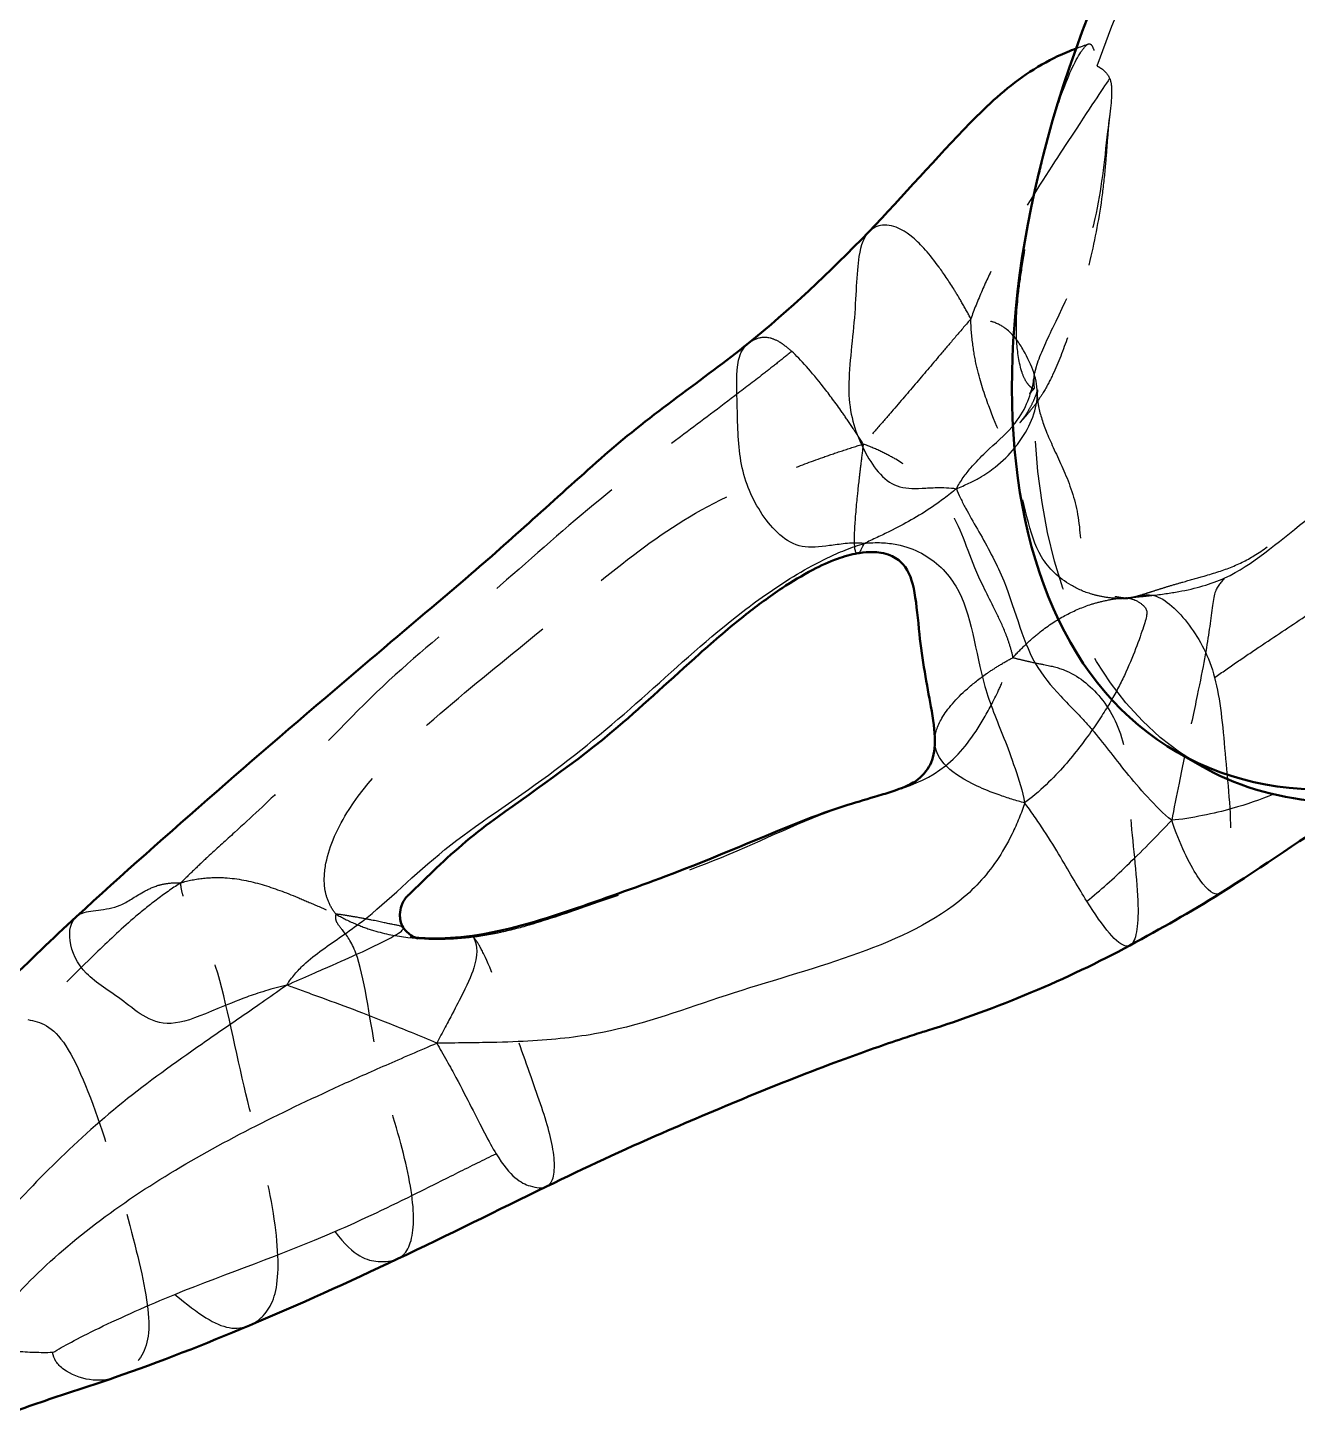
# Model space of a CAD drawing. Header units: millimetres. Extents: x 0 to 420, y 0 to 297.
# Drawn here: x 66.79 to 86.75, y 208.66 to 230.66 of the extents above; entities that cross this region are included whole.
import ezdxf

# ---------------------------------------------------------------- set-up
doc = ezdxf.new("R2010")
doc.units = ezdxf.units.MM
doc.header["$LTSCALE"] = 0.75
doc.linetypes.add('HIDDEN2', pattern=[4.7625, 3.175, -1.5875])
for name, color, linetype, lineweight in [('Hidden', 7, 'HIDDEN2', 25), ('Hidden Narrow', 7, 'HIDDEN2', 25), ('Visible', 7, 'Continuous', 50), ('Visible Narrow', 7, 'Continuous', 25)]:
    doc.layers.add(name, color=color, linetype=linetype, lineweight=lineweight)

msp = doc.modelspace()

# ---------------------------------------------------------------- linework, layer by layer
at = {"layer": 'Hidden', "extrusion": (-6e-16, 3e-16, -1)}
msp.add_ellipse((91.4576, 229.9006), major_axis=(6.2379, 10.8323), ratio=0.5780931, start_param=4.4055604, end_param=5.2728132, dxfattribs=at)
at = {"layer": 'Hidden', "extrusion": (-5e-16, 2e-16, -1)}
msp.add_ellipse((91.4576, 229.9006), major_axis=(6.2379, 10.8323), ratio=0.5780931, start_param=3.1415927, end_param=3.9723026, dxfattribs=at)
at = {"layer": 'Hidden'}
for points, knots in [([(82.6086, 225.0871), (82.6103, 225.0497), (82.6129, 225.0268), (82.6142, 225.0041), (82.6142, 224.9987), (82.6134, 224.9925), (82.613, 224.9907), (82.6116, 224.9881), (82.6108, 224.9872), (82.6087, 224.9861), (82.6074, 224.9858), (82.6036, 224.9862), (82.601, 224.9871), (82.5905, 224.992), (82.5752, 225.0011), (82.5372, 225.0368), (82.5161, 225.0611), (82.4695, 225.1342), (82.4454, 225.1835), (82.3763, 225.3876), (82.3527, 225.579), (82.3231, 226.0031), (82.3443, 226.2694), (82.3871, 226.6384), (82.4087, 226.7883), (82.4844, 227.2732), (82.5418, 227.5993), (82.6446, 228.1141), (82.683, 228.2956), (82.7634, 228.6464), (82.8047, 228.8154), (82.9037, 229.1841), (82.9636, 229.3848), (83.1465, 229.9089), (83.2573, 230.1421), (83.3757, 230.3225), (83.4041, 230.3612), (83.4426, 230.3982), (83.4528, 230.4054), (83.4675, 230.4127), (83.4738, 230.4148), (83.4859, 230.4155), (83.4913, 230.4145), (83.503, 230.409), (83.5087, 230.404), (83.5279, 230.3817), (83.539, 230.3558), (83.5789, 230.2478), (83.5969, 230.1201), (83.6039, 230.0666)], [-0.47426118, -0.47426118, -0.47426118, -0.47426118, -0.46122757, -0.46122757, -0.45545989, -0.45545989, -0.45229031, -0.45229031, -0.4497379, -0.4497379, -0.44691994, -0.44691994, -0.44324302, -0.44324302, -0.43502492, -0.43502492, -0.427615, -0.427615, -0.41909229, -0.41909229, -0.39929348, -0.39929348, -0.35851466, -0.35851466, -0.33112567, -0.33112567, -0.27289422, -0.27289422, -0.24145303, -0.24145303, -0.21224153, -0.21224153, -0.17733793, -0.17733793, -0.11840765, -0.11840765, -0.10281874, -0.10281874, -0.09552258, -0.09552258, -0.09048534, -0.09048534, -0.08603469, -0.08603469, -0.08061214, -0.08061214, -0.06532047, -0.06532047, 0, 0, 0, 0]), ([(83.6039, 230.0666), (83.6211, 230.0581), (83.6362, 230.0496), (83.7228, 229.996), (83.7737, 229.9405), (83.8023, 229.872)], [-0.15700009, -0.15700009, -0.15700009, -0.15700009, -0.13373817, -0.13373817, 0, 0, 0, 0]), ([(83.8023, 229.872), (83.8196, 229.8306), (83.8293, 229.7827), (83.842, 229.5734), (83.8103, 229.3575), (83.7125, 228.5463), (83.675, 228.1261), (83.423, 227.0066), (83.171, 226.4939), (82.7999, 225.7262), (82.7073, 225.5312), (82.6421, 225.3193), (82.6337, 225.2875), (82.6271, 225.2586)], [-1.01193054, -1.01193054, -1.01193054, -1.01193054, -0.95210431, -0.95210431, -0.79816599, -0.79816599, -0.56444512, -0.56444512, -0.2299829, -0.2299829, -0.09815282, -0.09815282, -0.07188918, -0.07188918, -0.07188918, -0.07188918]), ([(83.8023, 229.2871), (83.7889, 229.1766), (83.7783, 229.0522), (83.7581, 228.7936), (83.7482, 228.6565), (83.7226, 228.3605), (83.7057, 228.1995), (83.6396, 227.6952), (83.5742, 227.3498), (83.3929, 226.5943), (83.2772, 226.1938), (83.0742, 225.6021), (82.9987, 225.4012), (82.8613, 225.1118), (82.8119, 225.0187), (82.7248, 224.876), (82.6902, 224.8236), (82.6281, 224.7366), (82.6005, 224.7003), (82.5472, 224.6333), (82.5214, 224.6027), (82.4784, 224.553), (82.4604, 224.5329), (82.4262, 224.4951), (82.4123, 224.4799), (82.3957, 224.4617), (82.392, 224.4576), (82.392, 224.4576), (82.3929, 224.4585), (82.4002, 224.467), (82.4166, 224.4863), (82.4656, 224.5513), (82.5011, 224.6026), (82.5648, 224.7137), (82.5912, 224.7658), (82.6356, 224.8655), (82.6519, 224.9111), (82.6677, 224.9618), (82.6699, 224.9728), (82.6699, 224.9728), (82.6695, 224.9712), (82.6676, 224.9588), (82.6646, 224.934), (82.6642, 224.9047)], [0, 0, 0, 0, 0.1606152, 0.1606152, 0.323052, 0.323052, 0.5172447, 0.5172447, 0.9393534, 0.9393534, 1.4500608, 1.4500608, 1.7105361, 1.7105361, 1.8366917, 1.8366917, 1.9115604, 1.9115604, 1.9694859, 1.9694859, 2.032778, 2.032778, 2.0945826, 2.0945826, 2.1771796, 2.1771796, 2.2511307, 2.2511307, 2.2858506, 2.2858506, 2.4170254, 2.4170254, 2.5893899, 2.5893899, 2.7128801, 2.7128801, 2.8534549, 2.8534549, 2.9732089, 2.9732089, 3.0194748, 3.0194748, 3.171453, 3.171453, 3.171453, 3.171453]), ([(84.0577, 221.6999), (84.0868, 221.7021), (84.127, 221.7072), (84.1767, 221.7153), (84.1858, 221.7172), (84.2114, 221.7228), (84.2201, 221.7249), (84.2693, 221.7383), (84.3092, 221.7502), (84.3909, 221.7761), (84.4175, 221.7846), (84.4898, 221.8079), (84.5395, 221.8239), (84.6416, 221.8561), (84.695, 221.8725), (84.8173, 221.9093), (84.8875, 221.9296), (85.0606, 221.9787), (85.1635, 222.007), (85.4194, 222.0803), (85.5696, 222.1268), (85.8543, 222.2376), (85.9787, 222.3025), (86.2413, 222.4692), (86.377, 222.5734), (86.7319, 222.8644), (86.9648, 223.0663), (87.4493, 223.4419), (87.6986, 223.621), (88.6777, 224.3392), (89.343, 224.9217), (90.1737, 225.6605), (90.3222, 225.7914), (90.4736, 225.9215)], [0, 0, 0, 0, 0.1029171, 0.1029171, 0.1691, 0.1691, 0.2599706, 0.2599706, 0.3731538, 0.3731538, 0.4191848, 0.4191848, 0.4875137, 0.4875137, 0.5543909, 0.5543909, 0.6411793, 0.6411793, 0.7727899, 0.7727899, 0.9818052, 0.9818052, 1.2242458, 1.2242458, 1.4997963, 1.4997963, 1.8800602, 1.8800602, 2.2762897, 2.2762897, 3.4655956, 3.4655956, 3.7221224, 3.7221224, 3.7221224, 3.7221224]), ([(82.6112, 224.9877), (82.5926, 224.9676), (82.5752, 224.9473), (82.5545, 224.9208), (82.5478, 224.9113), (82.5461, 224.9087), (82.546, 224.9085), (82.546, 224.9085), (82.5461, 224.9087), (82.5466, 224.9095), (82.5469, 224.91), (82.5478, 224.9115), (82.5483, 224.9124), (82.5496, 224.9148), (82.5504, 224.9162), (82.5522, 224.9195), (82.5531, 224.9214), (82.5561, 224.9273), (82.5583, 224.9317), (82.5643, 224.945), (82.5681, 224.9541), (82.5748, 224.9717), (82.5778, 224.9802), (82.5819, 224.9933), (82.5833, 224.9978), (82.5846, 225.0024)], [0, 0, 0, 0, 0.05756143, 0.05756143, 0.08940674, 0.08940674, 0.09280759, 0.09280759, 0.09657678, 0.09657678, 0.09946093, 0.09946093, 0.10235314, 0.10235314, 0.10525273, 0.10525273, 0.10815073, 0.10815073, 0.11401082, 0.11401082, 0.12570999, 0.12570999, 0.1372415, 0.1372415, 0.14353114, 0.14353114, 0.14353114, 0.14353114]), ([(82.6642, 224.9047), (82.6635, 224.8591), (82.6694, 224.7859), (82.7088, 224.5823), (82.7549, 224.4416), (82.8843, 224.1253), (82.9739, 223.9435), (83.1539, 223.5389), (83.2438, 223.2992), (83.3404, 222.8013), (83.347, 222.5439), (83.3782, 222.2064), (83.3973, 222.0963), (83.4577, 221.9795), (83.4857, 221.9415), (83.5499, 221.8737), (83.574, 221.8555), (83.6246, 221.8208), (83.6659, 221.798), (83.7589, 221.7596), (83.8113, 221.7424), (83.9055, 221.7207), (83.9386, 221.7145), (83.9842, 221.7077), (84.0012, 221.7055), (84.0362, 221.7018), (84.0513, 221.7007), (84.0583, 221.7003)], [0, 0, 0, 0, 0.2362767, 0.2362767, 0.6188769, 0.6188769, 1.048638, 1.048638, 1.4508568, 1.4508568, 1.8941202, 1.8941202, 2.1598445, 2.1598445, 2.2856702, 2.2856702, 2.428174, 2.428174, 2.6301595, 2.6301595, 2.8100501, 2.8100501, 2.9005777, 2.9005777, 2.9459475, 2.9459475, 2.9913774, 2.9913774, 2.9913774, 2.9913774]), ([(84.0583, 221.7003), (84.0648, 221.6999), (84.067, 221.6998), (84.067, 221.6998), (84.0669, 221.6998), (84.0655, 221.6999), (84.06, 221.6999), (84.0559, 221.6998), (84.0552, 221.6997), (84.0552, 221.6997), (84.0559, 221.6997), (84.0577, 221.6999)], [0, 0, 0, 0, 0.03779003, 0.03779003, 0.04487239, 0.04487239, 0.10740595, 0.10740595, 0.12840594, 0.12840594, 0.14857121, 0.14857121, 0.14857121, 0.14857121]), ([(72.928, 216.3394), (72.928, 216.3394), (72.9226, 216.3408), (72.9012, 216.3458), (72.8851, 216.3494), (72.8554, 216.3557), (72.8408, 216.3587), (72.813, 216.3641), (72.8025, 216.3659), (72.8019, 216.366), (72.8019, 216.366), (72.8019, 216.366), (72.8069, 216.3651), (72.8322, 216.3619), (72.8447, 216.3603), (72.8676, 216.3579), (72.8746, 216.3571), (72.8822, 216.3564)], [0.26474153, 0.26474153, 0.26474153, 0.26474153, 0.3077641, 0.3077641, 0.35372773, 0.35372773, 0.41701217, 0.41701217, 0.50672716, 0.50672716, 0.50928366, 0.50928366, 0.57483248, 0.57483248, 0.61001944, 0.61001944, 0.6235214, 0.6235214, 0.6235214, 0.6235214])]:
    msp.add_open_spline(points, degree=3, knots=knots, dxfattribs=at)
for points in [[(83.2755, 230.3404), (83.3424, 230.3663), (83.4068, 230.3899), (83.4676, 230.4124)], [(82.6271, 225.2586), (82.6071, 225.1971), (82.606, 225.1435), (82.6086, 225.0871)]]:
    msp.add_open_spline(points, degree=3, dxfattribs=at)
at = {"layer": 'Hidden', "extrusion": (-3.35104e-11, 2.233e-12, -1)}
msp.add_open_spline([(82.5846, 225.0024), (82.5917, 225.0267), (82.5966, 225.0498), (82.6047, 225.0996), (82.607, 225.1259), (82.6081, 225.1508)], degree=3, knots=[0, 0, 0, 0, 0.03372019, 0.03372019, 0.077086633, 0.077086633, 0.077086633, 0.077086633], dxfattribs=at)
at = {"layer": 'Hidden Narrow'}
for points, knots in [([(83.8023, 229.872), (83.6689, 229.6713), (83.4368, 229.3215), (82.5378, 227.9558), (82.1276, 227.2211), (81.9298, 226.8279), (81.8637, 226.6868), (81.7314, 226.3845), (81.6652, 226.2233), (81.6204, 226.0895)], [-1.9233811, -1.9233811, -1.9233811, -1.9233811, -1, -0.5, -0.25, -0.25, -0.125, -0.125, 0, 0, 0, 0]), ([(81.6204, 226.0895), (81.5774, 226.1706), (81.5271, 226.2598), (81.4332, 226.4218), (81.3895, 226.4947), (81.2684, 226.689), (81.0415, 227.0251), (80.5569, 227.5729), (80.1981, 227.596), (80.0426, 227.4878), (80.0127, 227.4569)], [0, 0, 0, 0, 0.125, 0.125, 0.25, 0.25, 0.5, 1, 2, 2.281876, 2.281876, 2.281876, 2.281876]), ([(83.9406, 221.6921), (83.8717, 221.6918), (83.7933, 221.7007), (83.6488, 221.7246), (83.5827, 221.7396), (83.4032, 221.7935), (83.0823, 221.9356), (82.5225, 222.4668), (82.4783, 223.4254), (81.9617, 224.5153), (81.7698, 225.0926), (81.6921, 225.4194), (81.6701, 225.541), (81.6337, 225.8097), (81.6193, 225.9567), (81.6204, 226.0895)], [0, 0, 0, 0, 0.125, 0.125, 0.25, 0.25, 0.5, 1, 2, 2.5, 2.75, 2.75, 2.875, 2.875, 3, 3, 3, 3]), ([(82.3061, 224.0555), (82.3215, 224.0744), (82.5303, 224.3413), (82.7671, 224.8983), (82.534, 225.4766), (82.2666, 225.8811), (82.0655, 226.0037), (81.9347, 226.0507), (81.8824, 226.0636), (81.7606, 226.0838), (81.6911, 226.0912), (81.6204, 226.0895)], [-3.0768382, -3.0768382, -3.0768382, -3.0768382, -3, -2, -1, -0.5, -0.25, -0.25, -0.125, -0.125, 0, 0, 0, 0]), ([(78.1207, 225.7052), (78.1547, 225.7325), (78.2517, 225.7871), (78.4051, 225.8204), (78.5556, 225.757), (78.6403, 225.7056), (78.6701, 225.6852), (78.7331, 225.637), (78.7664, 225.6092), (78.8016, 225.5772)], [5.6781522, 5.6781522, 5.6781522, 5.6781522, 6, 6.5, 6.75, 6.75, 6.875, 6.875, 7, 7, 7, 7]), ([(78.8016, 225.5772), (78.7256, 225.5155), (78.6499, 225.4547), (78.499, 225.3346), (78.4239, 225.2755), (78.1994, 225.1002), (77.7548, 224.759), (76.7574, 224.0167), (75.5078, 223.051), (73.9136, 221.6048), (72.3759, 220.3941), (71.0613, 218.956), (70.1659, 218.1259), (69.7758, 217.7738), (69.5715, 217.5856), (69.4988, 217.5171), (69.3442, 217.3686), (69.2623, 217.2886), (69.1929, 217.2179)], [-6, -6, -6, -6, -5.875, -5.875, -5.75, -5.75, -5.5, -5, -4, -3, -2, -1, -0.5, -0.25, -0.25, -0.125, -0.125, 0, 0, 0, 0]), ([(85.4545, 220.446), (85.5715, 220.5296), (85.689, 220.6115), (85.9248, 220.7732), (86.0431, 220.8529), (86.3986, 221.0907), (87.112, 221.5609), (88.2884, 222.3939), (89.7116, 223.4982), (90.6379, 224.2239), (91.016, 224.5786), (91.2076, 224.778), (91.2745, 224.8522), (91.4145, 225.0161), (91.4875, 225.1058), (91.5468, 225.1882)], [-4, -4, -4, -4, -3.75, -3.75, -3.5, -3.5, -3, -2, -1, -0.5, -0.25, -0.25, -0.125, -0.125, 0, 0, 0, 0]), ([(71.6342, 216.7273), (71.5854, 216.7775), (71.5467, 216.8463), (71.4886, 216.9824), (71.4692, 217.0496), (71.4399, 217.2488), (71.464, 217.6588), (71.9202, 218.678), (73.3017, 219.9365), (74.7679, 221.1032), (76.3627, 222.4582), (77.4303, 223.1554), (78.5566, 223.6377), (79.0966, 223.8406), (79.3845, 223.9428), (79.4879, 223.9782), (79.7092, 224.0517), (79.8273, 224.0899), (79.9269, 224.1184)], [0, 0, 0, 0, 0.125, 0.125, 0.25, 0.25, 0.5, 1, 2, 3, 4, 5, 5.5, 5.75, 5.75, 5.875, 5.875, 6, 6, 6, 6]), ([(79.9269, 224.1184), (79.9142, 224.0214), (79.9015, 223.9185), (79.8791, 223.7332), (79.8694, 223.6509), (79.8446, 223.4349), (79.8063, 223.0714), (79.7666, 222.5016), (79.8021, 222.4082), (79.8338, 222.3998), (79.8401, 222.4008)], [-3, -3, -3, -3, -2.875, -2.875, -2.75, -2.75, -2.5, -2, -1, -0.7757196, -0.7757196, -0.7757196, -0.7757196]), ([(82.2824, 220.7615), (82.2726, 220.8218), (82.2525, 220.8926), (82.2101, 221.0258), (82.1877, 221.0881), (82.1172, 221.2625), (81.9614, 221.5937), (81.5779, 222.3257), (81.4437, 222.9604), (80.9154, 223.5589), (80.574, 223.8011), (80.3702, 223.9202), (80.2923, 223.9609), (80.1165, 224.0443), (80.0187, 224.087), (79.9269, 224.1184)], [-3, -3, -3, -3, -2.875, -2.875, -2.75, -2.75, -2.5, -2, -1, -0.5, -0.25, -0.25, -0.125, -0.125, 0, 0, 0, 0]), ([(85.6153, 222.0146), (85.5383, 221.9224), (85.4376, 221.8487), (85.3803, 221.1896), (85.2511, 220.492), (85.0711, 219.6462), (84.9957, 219.2851), (84.9877, 219.2463), (84.9795, 219.2067)], [0, 0, 0, 0, 1, 2, 3, 3.5, 3.5, 3.5584806, 3.5584806, 3.5584806, 3.5584806]), ([(82.2824, 220.7615), (82.3477, 220.8361), (82.4265, 220.9146), (82.5755, 221.0537), (82.6457, 221.1143), (82.8435, 221.2693), (82.9706, 221.3516), (83.2264, 221.4902), (83.3552, 221.5464), (83.5589, 221.6139), (83.6318, 221.634), (83.7876, 221.6694), (83.8705, 221.6847), (83.9406, 221.6921)], [0, 0, 0, 0, 0.125, 0.125, 0.25, 0.25, 0.5, 0.5, 0.75, 0.75, 0.875, 0.875, 1, 1, 1, 1]), ([(83.9406, 221.6921), (83.9662, 221.6879), (83.9958, 221.6872), (84.051, 221.6885), (84.0765, 221.6907), (84.1472, 221.7015), (84.2794, 221.7341), (84.5803, 221.7913), (85.0839, 221.3001), (85.3663, 220.7814), (85.4545, 220.446)], [-7, -7, -7, -7, -6.875, -6.875, -6.75, -6.75, -6.5, -6, -5, -4, -4, -4, -4]), ([(73.7916, 216.3687), (73.8735, 216.3792), (73.9543, 216.3916), (74.114, 216.4201), (74.193, 216.4361), (74.4282, 216.4888), (74.891, 216.6126), (75.9649, 216.9931), (77.7406, 217.5799), (79.5942, 218.5155), (81.0652, 218.7483), (81.6306, 219.4772), (81.8836, 219.9022), (81.963, 220.054), (82.0805, 220.2994), (82.121, 220.3877), (82.2048, 220.577), (82.2481, 220.6781), (82.2824, 220.7615)], [-5, -5, -5, -5, -4.875, -4.875, -4.75, -4.75, -4.5, -4, -3, -2, -1, -0.5, -0.5, -0.25, -0.25, -0.125, -0.125, 0, 0, 0, 0]), ([(81.0523, 219.4506), (81.0524, 219.5623), (81.1322, 219.8192), (81.4547, 220.1932), (81.7531, 220.4295), (81.9253, 220.5495), (81.9897, 220.5913), (82.1325, 220.6787), (82.2109, 220.7242), (82.2824, 220.7615)], [1.5696693, 1.5696693, 1.5696693, 1.5696693, 2, 2.5, 2.75, 2.75, 2.875, 2.875, 3, 3, 3, 3]), ([(82.2824, 220.7615), (82.3326, 220.7472), (82.3866, 220.7338), (82.4839, 220.7104), (82.5273, 220.7004), (82.6416, 220.6756), (82.8372, 220.6379), (83.1933, 220.5596), (83.6952, 220.1821), (84.1056, 219.3813), (84.098, 218.3052), (84.2992, 216.8105), (84.2203, 216.2894), (84.1214, 216.2354)], [-8, -8, -8, -8, -7.875, -7.875, -7.75, -7.75, -7.5, -7, -6, -5, -4, -3, -2.1409876, -2.1409876, -2.1409876, -2.1409876]), ([(85.4545, 220.446), (85.5428, 220.1106), (85.6136, 219.2877), (85.7511, 217.9042), (85.6681, 217.1307), (85.5453, 217.0535)], [-4, -4, -4, -4, -3, -2, -1.1106839, -1.1106839, -1.1106839, -1.1106839]), ([(89.3107, 219.9574), (89.0029, 219.8503), (88.1384, 219.5095), (87.0377, 218.8788), (86.4426, 218.633), (86.3858, 218.6105)], [1, 1, 1, 1, 2, 3, 3.1048046, 3.1048046, 3.1048046, 3.1048046]), ([(69.1929, 217.2179), (69.0817, 217.1507), (68.9505, 217.0575), (68.7053, 216.8732), (68.5914, 216.7821), (68.2758, 216.5122), (67.6856, 215.9593), (67.1401, 215.397), (66.7874, 215.0665)], [-3, -3, -3, -3, -2.875, -2.875, -2.75, -2.75, -2.5, -2, -2, -2, -2]), ([(70.2705, 210.257), (70.353, 210.2917), (70.5835, 210.4606), (70.7834, 210.9454), (70.6369, 212.3473), (70.1494, 214.0378), (69.7866, 215.9947), (69.4146, 216.6243), (69.2883, 216.8554), (69.2379, 216.9784), (69.2237, 217.0229), (69.2007, 217.1191), (69.1918, 217.1708), (69.1929, 217.2179)], [1.5354, 1.5354, 1.5354, 1.5354, 2, 3, 4, 5, 6, 6.5, 6.75, 6.75, 6.875, 6.875, 7, 7, 7, 7]), ([(69.1929, 217.2179), (69.3034, 217.256), (69.4314, 217.2781), (69.6705, 217.3032), (69.7816, 217.3061), (70.0895, 217.286), (70.473, 217.2051), (70.8415, 217.0666), (71.1241, 216.9492), (71.2237, 216.9068), (71.4335, 216.8152), (71.5438, 216.7662), (71.6342, 216.7273)], [0, 0, 0, 0, 0.125, 0.125, 0.25, 0.25, 0.5, 0.75, 0.75, 0.875, 0.875, 1, 1, 1, 1]), ([(72.6016, 211.3035), (72.6428, 211.323), (72.7938, 211.4349), (72.9138, 211.9226), (72.6934, 213.0802), (72.2234, 214.4786), (72.043, 216.0793), (71.7574, 216.4493), (71.6709, 216.5524), (71.6415, 216.6077), (71.6348, 216.6286), (71.6276, 216.6754), (71.6271, 216.7012), (71.6342, 216.7273)], [1.6764526, 1.6764526, 1.6764526, 1.6764526, 2, 3, 4, 5, 6, 6.5, 6.75, 6.75, 6.875, 6.875, 7, 7, 7, 7]), ([(72.6903, 216.5142), (72.6753, 216.5383), (72.5381, 216.5568), (72.2735, 216.6187), (72.0527, 216.6609), (71.9211, 216.6835), (71.8708, 216.6917), (71.7575, 216.7097), (71.6945, 216.7195), (71.6342, 216.7273)], [1.4606301, 1.4606301, 1.4606301, 1.4606301, 2, 2.5, 2.75, 2.75, 2.875, 2.875, 3, 3, 3, 3]), ([(73.7916, 216.3687), (73.7886, 216.3723), (73.7861, 216.3754), (73.7822, 216.3806), (73.7808, 216.3827), (73.7787, 216.386), (73.7782, 216.3869), (73.7783, 216.387)], [-3, -3, -3, -3, -2.875, -2.875, -2.75, -2.75, -2.59920258, -2.59920258, -2.59920258, -2.59920258]), ([(66.7874, 215.0665), (66.977, 215.0377), (67.3773, 214.8988), (68.0139, 213.2253), (68.5018, 211.4549), (68.7855, 210.1295), (68.5377, 209.653), (68.2536, 209.4729), (68.1469, 209.436)], [-7, -7, -7, -7, -6, -5, -4, -3, -2, -1.5170707, -1.5170707, -1.5170707, -1.5170707])]:
    msp.add_open_spline(points, degree=3, knots=knots, dxfattribs=at)
at = {"layer": 'Hidden Narrow', "extrusion": (3.1217e-11, -2.65906e-11, -1)}
msp.add_open_spline([(81.6204, 226.0895), (81.549, 226.0058), (81.4647, 225.9072), (81.3065, 225.7219), (81.2327, 225.6352), (81.0269, 225.393), (80.7668, 225.0866), (80.5086, 224.7843), (80.3058, 224.5492), (80.2333, 224.4659), (80.0785, 224.2893), (79.9963, 224.196), (79.9269, 224.1184)], degree=3, knots=[-1, -1, -1, -1, -0.875, -0.875, -0.75, -0.75, -0.5, -0.25, -0.25, -0.125, -0.125, 0, 0, 0, 0], dxfattribs=at)
at = {"layer": 'Hidden Narrow', "extrusion": (6.0749e-12, 4.6861e-12, -1)}
msp.add_open_spline([(79.9269, 224.1184), (79.878, 224.1978), (79.8171, 224.2914), (79.7017, 224.4649), (79.6472, 224.5446), (79.4932, 224.7632), (79.1997, 225.1581), (78.9424, 225.4494), (78.8016, 225.5772)], degree=3, knots=[-8, -8, -8, -8, -7.875, -7.875, -7.75, -7.75, -7.5, -7, -7, -7, -7], dxfattribs=at)
at = {"layer": 'Hidden Narrow', "extrusion": (1.3144e-12, -1.907e-12, -1)}
msp.add_open_spline([(85.6153, 222.0146), (86.0578, 222.2178), (86.7953, 222.9148), (88.1128, 223.736), (89.1545, 224.5629), (89.5977, 224.9254), (89.8163, 225.1041), (89.8887, 225.1633), (90.032, 225.2802), (90.103, 225.3379), (90.1731, 225.3946)], degree=3, knots=[-3, -3, -3, -3, -2, -1, -0.5, -0.25, -0.25, -0.125, -0.125, 0, 0, 0, 0], dxfattribs=at)
at = {"layer": 'Hidden Narrow', "extrusion": (3.4394e-12, -9.842e-13, -1)}
msp.add_open_spline([(82.2814, 224.4057), (82.4803, 224.6389), (82.5464, 224.8631), (82.6086, 225.0871)], degree=3, dxfattribs=at)
at = {"layer": 'Hidden Narrow', "extrusion": (-9.986e-13, 5.1852e-12, -1)}
msp.add_open_spline([(83.9406, 221.6921), (84.0266, 221.6969), (84.1248, 221.7048), (84.3066, 221.7212), (84.39, 221.7297), (84.6183, 221.7558), (85.0346, 221.8151), (85.3941, 221.913), (85.6153, 222.0146)], degree=3, knots=[-4, -4, -4, -4, -3.875, -3.875, -3.75, -3.75, -3.5, -3, -3, -3, -3], dxfattribs=at)
at = {"layer": 'Hidden Narrow', "extrusion": (-9.617e-13, 4.136e-13, -1)}
msp.add_open_spline([(83.9406, 221.6921), (83.9682, 221.6993), (83.998, 221.7011), (84.0519, 221.7012), (84.076, 221.6995), (84.1393, 221.689), (84.2464, 221.6524), (84.4071, 221.5263), (84.393, 221.395), (84.1376, 220.6724), (83.9235, 220.2518), (83.8376, 220.1031), (83.8373, 220.1026), (83.837, 220.1022)], degree=3, knots=[0, 0, 0, 0, 0.125, 0.125, 0.25, 0.25, 0.5, 1, 2, 3, 3.5, 3.5, 3.5015863, 3.5015863, 3.5015863, 3.5015863], dxfattribs=at)
at = {"layer": 'Hidden Narrow', "extrusion": (1.2147e-12, -3.7617e-12, -1)}
msp.add_open_spline([(67.5493, 216.6871), (67.5681, 216.7044), (67.7176, 216.8068), (68.131, 216.7541), (68.5247, 217.0414), (68.7474, 217.1513), (68.8831, 217.1932), (68.936, 217.204), (69.0571, 217.2191), (69.1253, 217.2235), (69.1929, 217.2179)], degree=3, knots=[-2.1691726, -2.1691726, -2.1691726, -2.1691726, -2, -1, -0.5, -0.25, -0.25, -0.125, -0.125, 0, 0, 0, 0], dxfattribs=at)
at = {"layer": 'Hidden Narrow', "extrusion": (-4.432e-13, -1.3978e-12, -1)}
msp.add_open_spline([(71.6342, 216.7273), (71.7203, 216.6723), (71.8277, 216.6202), (72.0325, 216.5323), (72.1299, 216.4966), (72.4071, 216.4141), (72.9446, 216.3119), (73.4639, 216.3268), (73.7916, 216.3687)], degree=3, knots=[-1, -1, -1, -1, -0.875, -0.875, -0.75, -0.75, -0.5, 0, 0, 0, 0], dxfattribs=at)
at = {"layer": 'Hidden Narrow', "extrusion": (-1.2215e-12, -4.745e-13, -1)}
msp.add_open_spline([(74.9445, 212.4422), (74.9735, 212.4563), (75.0797, 212.5515), (75.0859, 213.0365), (74.8075, 213.8783), (74.4171, 214.9699), (74.0132, 216.0138), (73.8658, 216.2735), (73.8268, 216.3259), (73.811, 216.3458), (73.8063, 216.3514), (73.7981, 216.361), (73.7946, 216.3651), (73.7916, 216.3687)], degree=3, knots=[2.6983213, 2.6983213, 2.6983213, 2.6983213, 3, 4, 5, 6, 7, 7.5, 7.75, 7.75, 7.875, 7.875, 8, 8, 8, 8], dxfattribs=at)
at = {"layer": 'Visible', "extrusion": (-2e-16, -0.817547, 0.575862)}
msp.add_line((85.2197, 219.0684), (84.8661, 219.272), dxfattribs=at)
at = {"layer": 'Visible'}
msp.add_ellipse((91.1041, 230.1042), major_axis=(6.2379, 10.8323), ratio=0.5780931, start_param=3.1415927, end_param=9.424778, dxfattribs=at)
at = {"layer": 'Visible', "extrusion": (-6e-16, 3e-16, -1)}
msp.add_ellipse((91.4576, 229.9006), major_axis=(6.2379, 10.8323), ratio=0.5780931, start_param=2.6147587, end_param=3.1415927, dxfattribs=at)
at = {"layer": 'Visible'}
for points, knots in [([(80.0127, 227.4569), (80.5647, 228.0274), (81.0745, 228.6258), (81.8823, 229.4473), (82.1711, 229.7166), (82.6488, 230.0424), (82.8197, 230.1394), (83.085, 230.2646), (83.1827, 230.3046), (83.2755, 230.3404)], [0, 0, 0, 0, 1.0185234, 1.0185234, 1.537057, 1.537057, 1.8080663, 1.8080663, 1.9722418, 1.9722418, 1.9722418, 1.9722418]), ([(67.5493, 216.6871), (68.9905, 218.0054), (70.4772, 219.2887), (72.6394, 221.1285), (73.2189, 221.6157), (74.4362, 222.6572), (75.1433, 223.316), (76.5942, 224.5929), (77.4079, 225.1326), (78.1207, 225.7052)], [0, 0, 0, 0, 2.8302113, 2.8302113, 3.8796371, 3.8796371, 5.1670502, 5.1670502, 6.4583107, 6.4583107, 6.4583107, 6.4583107]), ([(79.8401, 222.4008), (79.7368, 222.3831), (79.6289, 222.3528), (79.3914, 222.2672), (79.2599, 222.207), (78.9672, 222.054), (78.8064, 221.9559), (78.4539, 221.7221), (78.2643, 221.5817), (77.8228, 221.2353), (77.5822, 221.0271), (76.9124, 220.4295), (76.4987, 220.0411), (75.4144, 219.1128), (74.6731, 218.6203), (73.7067, 217.9088), (73.3914, 217.6253), (73.0037, 217.25), (72.9052, 217.1535), (72.7958, 217.0482), (72.7661, 217.02), (72.7345, 216.9895), (72.7334, 216.9881), (72.7331, 216.9877), (72.7309, 216.9861), (72.7072, 216.9522), (72.6836, 216.914), (72.6513, 216.8188), (72.6406, 216.7724), (72.6361, 216.6564), (72.6483, 216.5813), (72.6903, 216.5142)], [0, 0, 0, 0, 0.1393719, 0.1393719, 0.3117954, 0.3117954, 0.5358123, 0.5358123, 0.8293844, 0.8293844, 1.2675061, 1.2675061, 2.1030038, 2.1030038, 3.3579819, 3.3579819, 4.0737102, 4.0737102, 4.3368112, 4.3368112, 4.4418541, 4.4418541, 4.5634551, 4.5634551, 4.7321836, 4.7321836, 4.9412537, 4.9412537, 5.0822296, 5.0822296, 5.2611158, 5.2611158, 5.2611158, 5.2611158]), ([(81.0523, 219.4506), (81.0524, 219.6022), (81.0265, 219.7911), (80.9321, 220.3225), (80.8517, 220.7365), (80.7866, 221.3624), (80.7688, 221.5828), (80.7002, 221.959), (80.6544, 222.1158), (80.4981, 222.2895), (80.4299, 222.3377), (80.3038, 222.389), (80.2591, 222.4007), (80.1661, 222.4152), (80.1205, 222.4195), (80.0077, 222.4208), (79.937, 222.416), (79.8567, 222.4036), (79.8484, 222.4023), (79.8401, 222.4008)], [0, 0, 0, 0, 0.4163711, 0.4163711, 1.0978203, 1.0978203, 1.503462, 1.503462, 1.8740453, 1.8740453, 2.0543968, 2.0543968, 2.1707729, 2.1707729, 2.2513035, 2.2513035, 2.3491355, 2.3491355, 2.36034, 2.36034, 2.36034, 2.36034]), ([(73.7783, 216.387), (74.3068, 216.4605), (74.8268, 216.6187), (75.8356, 216.9636), (76.327, 217.1379), (77.5755, 217.6057), (78.3562, 217.952), (79.4503, 218.3763), (79.7928, 218.4789), (80.1972, 218.5974), (80.2863, 218.6242), (80.4279, 218.6709), (80.4845, 218.691), (80.5864, 218.7308), (80.6278, 218.7494), (80.6994, 218.7854), (80.7285, 218.8027), (80.8433, 218.8824), (80.9352, 218.9893), (81.0263, 219.1699), (81.0522, 219.2828), (81.0523, 219.4506)], [0, 0, 0, 0, 0.6414636, 0.6414636, 1.3085314, 1.3085314, 2.3236275, 2.3236275, 2.7586217, 2.7586217, 2.8857663, 2.8857663, 2.9850846, 2.9850846, 3.1049549, 3.1049549, 3.2477289, 3.2477289, 3.667397, 3.667397, 4.1284065, 4.1284065, 4.1284065, 4.1284065]), ([(87.7527, 218.4889), (87.6779, 218.4429), (87.6033, 218.3968), (86.8738, 217.9429), (86.2113, 217.4724), (85.5453, 217.0535)], [1.4568035, 1.4568035, 1.4568035, 1.4568035, 1.5857248, 1.5857248, 2.71992, 2.71992, 2.71992, 2.71992]), ([(62.9237, 212.2158), (62.9237, 212.2158), (62.9244, 212.2164), (62.9285, 212.2206), (62.9346, 212.2267), (62.9532, 212.2457), (62.9675, 212.2605), (63.0103, 212.3052), (63.042, 212.3386), (63.1455, 212.4483), (63.2231, 212.5308), (63.5394, 212.8625), (63.7957, 213.1182), (64.8211, 214.0898), (65.6078, 214.8111), (66.8047, 215.9838), (67.1724, 216.3424), (67.5493, 216.6871)], [0.2182098, 0.2182098, 0.2182098, 0.2182098, 0.2341893, 0.2341893, 0.2712932, 0.2712932, 0.3231143, 0.3231143, 0.411717, 0.411717, 0.6005161, 0.6005161, 1.1660929, 1.1660929, 2.8634083, 2.8634083, 3.6034777, 3.6034777, 3.6034777, 3.6034777]), ([(84.1214, 216.2354), (83.138, 215.6987), (82.0165, 215.2367), (80.9055, 214.8855), (80.8728, 214.8751), (80.7423, 214.8335), (80.6446, 214.8017), (80.2509, 214.6711), (79.9501, 214.5653), (78.7127, 214.1103), (77.706, 213.6921), (76.1446, 213.0132), (75.5536, 212.7385), (74.9445, 212.4422)], [0, 0, 0, 0, 1.6452578, 1.6452578, 1.6951285, 1.6951285, 1.8447428, 1.8447428, 2.2940017, 2.2940017, 3.6464041, 3.6464041, 4.5382481, 4.5382481, 4.5382481, 4.5382481]), ([(68.1469, 209.436), (67.8058, 209.3177), (67.463, 209.2085), (66.9498, 209.0385), (66.7793, 208.9818), (66.4406, 208.8462), (66.2701, 208.7548), (66.0988, 208.6597)], [0, 0, 0, 0, 0.46580182, 0.46580182, 0.69846731, 0.69846731, 0.93506608, 0.93506608, 0.93506608, 0.93506608])]:
    msp.add_open_spline(points, degree=3, knots=knots, dxfattribs=at)
msp.add_open_spline([(78.1207, 225.7052), (78.7494, 226.2102), (79.3956, 226.8191), (80.0127, 227.4569)], degree=3, dxfattribs=at)
at = {"layer": 'Visible', "extrusion": (-6.4116e-12, 1.17156e-11, -1)}
msp.add_open_spline([(85.5453, 217.0535), (85.0703, 216.7547), (84.6049, 216.4993), (84.1214, 216.2354)], degree=3, dxfattribs=at)
at = {"layer": 'Visible', "extrusion": (5.2357e-12, 4.5193e-12, -1)}
msp.add_open_spline([(72.6903, 216.5142), (72.7228, 216.4622), (72.7765, 216.4143), (72.8576, 216.3668), (72.8844, 216.3549), (72.9155, 216.3431), (72.9242, 216.3405), (72.9277, 216.3395), (72.928, 216.3394), (72.928, 216.3394)], degree=3, knots=[0, 0, 0, 0, 0.13856471, 0.13856471, 0.20780049, 0.20780049, 0.25373453, 0.25373453, 0.26474153, 0.26474153, 0.26474153, 0.26474153], dxfattribs=at)
at = {"layer": 'Visible', "extrusion": (-7.639e-13, 7.5203e-12, -1)}
msp.add_open_spline([(72.8822, 216.3564), (72.8966, 216.355), (72.9131, 216.3535), (72.9542, 216.3503), (72.9801, 216.3485), (73.0392, 216.3454), (73.0734, 216.3442), (73.1604, 216.3423), (73.214, 216.3424), (73.3775, 216.3463), (73.4875, 216.3537), (73.6576, 216.3712), (73.718, 216.3786), (73.7783, 216.387)], degree=3, knots=[0.6235214, 0.6235214, 0.6235214, 0.6235214, 0.6493329, 0.6493329, 0.68308884, 0.68308884, 0.72440699, 0.72440699, 0.78828621, 0.78828621, 0.92081636, 0.92081636, 0.99401301, 0.99401301, 0.99401301, 0.99401301], dxfattribs=at)
at = {"layer": 'Visible', "extrusion": (-2.30192e-11, 4.73622e-11, -1)}
msp.add_open_spline([(74.9445, 212.4422), (74.1789, 212.0697), (73.3967, 211.6803), (72.6016, 211.3035)], degree=3, dxfattribs=at)
at = {"layer": 'Visible', "extrusion": (6.268e-12, -1.35279e-11, -1)}
msp.add_open_spline([(72.6016, 211.3035), (71.8304, 210.938), (71.0474, 210.5833), (70.2705, 210.257)], degree=3, dxfattribs=at)
at = {"layer": 'Visible', "extrusion": (-4.2484e-12, 1.04345e-11, -1)}
msp.add_open_spline([(70.2705, 210.257), (69.5669, 209.9614), (68.868, 209.686), (68.1469, 209.436)], degree=3, dxfattribs=at)
at = {"layer": 'Visible Narrow'}
for points, knots in [([(80.0127, 227.4569), (79.9367, 227.3784), (79.8227, 227.0812), (79.8093, 226.0471), (79.6241, 224.8199), (79.9052, 224.0108), (80.314, 223.4247), (80.7698, 223.4172), (81.0051, 223.4329), (81.135, 223.4357), (81.1826, 223.435), (81.2866, 223.4303), (81.3429, 223.4263), (81.3919, 223.4174)], [2.281876, 2.281876, 2.281876, 2.281876, 3, 4, 5, 6, 7, 7.5, 7.75, 7.75, 7.875, 7.875, 8, 8, 8, 8]), ([(79.9425, 222.5566), (79.8949, 222.5612), (79.8393, 222.5617), (79.7358, 222.5597), (79.6879, 222.5571), (79.5555, 222.5445), (79.3108, 222.5081), (78.8101, 222.4522), (78.2904, 222.9914), (77.959, 223.7691), (77.9496, 224.7126), (77.9154, 225.4398), (78.0491, 225.6476), (78.1207, 225.7052)], [0, 0, 0, 0, 0.125, 0.125, 0.25, 0.25, 0.5, 1, 2, 3, 4, 5, 5.6781522, 5.6781522, 5.6781522, 5.6781522]), ([(81.3919, 223.4174), (81.4199, 223.4733), (81.4604, 223.5354), (81.5404, 223.6485), (81.5798, 223.6994), (81.6963, 223.8351), (81.9328, 224.0722), (82.1625, 224.2686), (82.2756, 224.3989), (82.2814, 224.4057)], [0, 0, 0, 0, 0.125, 0.125, 0.25, 0.25, 0.5, 1, 1.0272539, 1.0272539, 1.0272539, 1.0272539]), ([(81.3919, 223.4174), (81.4049, 223.3774), (81.4295, 223.3232), (81.4814, 223.2159), (81.5086, 223.1628), (81.5944, 223.0052), (81.7839, 222.6779), (82.2621, 221.8195), (82.4617, 220.8075), (82.9484, 220.2371), (83.1921, 219.9894), (83.3172, 219.8591), (83.3594, 219.8146), (83.4445, 219.7225), (83.4874, 219.6748), (83.5304, 219.6252)], [-3, -3, -3, -3, -2.875, -2.875, -2.75, -2.75, -2.5, -2, -1, -0.5, -0.25, -0.25, -0.125, -0.125, 0, 0, 0, 0]), ([(70.8613, 215.6102), (70.8934, 215.6667), (70.9398, 215.7274), (71.0326, 215.8371), (71.079, 215.8861), (71.2183, 216.0158), (71.5109, 216.2427), (72.2656, 216.7294), (73.2467, 217.76), (75.0092, 218.8795), (76.5632, 220.2067), (77.7298, 221.2902), (78.7237, 221.9894), (79.1968, 222.2502), (79.4519, 222.3723), (79.5442, 222.4125), (79.7435, 222.4919), (79.8505, 222.531), (79.9425, 222.5566)], [0, 0, 0, 0, 0.125, 0.125, 0.25, 0.25, 0.5, 1, 2, 3, 4, 5, 5.5, 5.75, 5.75, 5.875, 5.875, 6, 6, 6, 6]), ([(79.8401, 222.4008), (79.8478, 222.4022), (79.8637, 222.4122), (79.8836, 222.4411), (79.9012, 222.4726), (79.9082, 222.4858), (79.9241, 222.5176), (79.9332, 222.5362), (79.9425, 222.5566)], [-0.77571958, -0.77571958, -0.77571958, -0.77571958, -0.5, -0.25, -0.25, -0.125, -0.125, 0, 0, 0, 0]), ([(79.9425, 222.5566), (80.0287, 222.5696), (80.1254, 222.5712), (80.3024, 222.5635), (80.3827, 222.5542), (80.5988, 222.5099), (80.9791, 222.3673), (81.6216, 221.7454), (81.7027, 220.5548), (82.0267, 219.777), (82.1976, 219.3501), (82.2556, 219.1918), (82.3734, 218.843), (82.4333, 218.6526), (82.4653, 218.4767)], [-3, -3, -3, -3, -2.875, -2.875, -2.75, -2.75, -2.5, -2, -1, -0.5, -0.5, -0.25, -0.25, 0, 0, 0, 0]), ([(84.7785, 218.2014), (84.6523, 218.299), (84.5189, 218.4362), (84.2761, 218.7011), (84.1665, 218.8287), (83.9713, 219.0744), (83.8801, 219.1925), (83.7026, 219.4182), (83.6163, 219.5258), (83.5304, 219.6252)], [0, 0, 0, 0, 0.25, 0.25, 0.5, 0.5, 0.75, 0.75, 1, 1, 1, 1]), ([(84.9795, 219.2067), (84.9526, 219.0768), (84.9242, 218.9371), (84.855, 218.5922), (84.813, 218.3802), (84.7785, 218.2014)], [3.55848057, 3.55848057, 3.55848057, 3.55848057, 3.75, 3.75, 4, 4, 4, 4]), ([(82.4653, 218.4767), (82.4418, 218.3987), (82.4119, 218.3163), (82.3444, 218.1512), (82.307, 218.0685), (82.1915, 217.8327), (82.1106, 217.6922), (81.8557, 217.3202), (81.27, 216.6887), (79.7698, 216.0295), (77.7445, 215.4754), (76.1973, 214.88), (74.9505, 214.737), (74.3152, 214.7129), (73.9565, 214.7049), (73.8228, 214.7027), (73.527, 214.6993), (73.365, 214.6981), (73.2165, 214.6979)], [0, 0, 0, 0, 0.125, 0.125, 0.25, 0.25, 0.5, 0.5, 1, 2, 3, 4, 4.5, 4.75, 4.75, 4.875, 4.875, 5, 5, 5, 5]), ([(85.5453, 217.0535), (85.53, 217.0439), (85.4385, 217.0153), (85.3049, 217.1372), (85.1196, 217.4208), (85.0532, 217.5443), (84.911, 217.8493), (84.8352, 218.0307), (84.7785, 218.2014)], [-1.1106839, -1.1106839, -1.1106839, -1.1106839, -1, -0.5, -0.5, -0.25, -0.25, 0, 0, 0, 0]), ([(70.8613, 215.6102), (70.751, 215.5863), (70.6307, 215.5523), (70.413, 215.4858), (70.3156, 215.4533), (70.0574, 215.3582), (69.9095, 215.296), (69.5055, 215.1269), (68.8561, 214.8591), (68.2851, 215.4021), (67.6463, 215.7614), (67.3985, 216.285), (67.4565, 216.6023), (67.5493, 216.6871)], [-7, -7, -7, -7, -6.875, -6.875, -6.75, -6.75, -6.5, -6.5, -6, -5, -4, -3, -2.1691726, -2.1691726, -2.1691726, -2.1691726]), ([(70.8613, 215.6102), (70.9914, 215.669), (71.1293, 215.7296), (71.3757, 215.8376), (71.4842, 215.8851), (71.7656, 216.0078), (72.2252, 216.2111), (72.6447, 216.4287), (72.7032, 216.4936), (72.6903, 216.5142)], [0, 0, 0, 0, 0.125, 0.125, 0.25, 0.25, 0.5, 1, 1.4606301, 1.4606301, 1.4606301, 1.4606301]), ([(73.7783, 216.387), (73.7784, 216.387), (73.7807, 216.3846), (73.8115, 216.3358), (73.9023, 216.0989), (73.7187, 215.6617), (73.581, 215.3824), (73.5275, 215.2792), (73.4301, 215.0959), (73.3926, 215.0259), (73.3077, 214.8683), (73.2602, 214.7807), (73.2165, 214.6979)], [-2.5992026, -2.5992026, -2.5992026, -2.5992026, -2.5, -2, -1, -0.5, -0.5, -0.25, -0.25, -0.125, -0.125, 0, 0, 0, 0]), ([(70.8613, 215.6102), (70.761, 215.5389), (70.6354, 215.4513), (70.395, 215.2842), (70.2803, 215.2047), (69.9526, 214.9786), (69.3102, 214.538), (67.8278, 213.4791), (66.4761, 212.0683), (65.6427, 211.1288), (65.2819, 210.6642), (65.1711, 210.5037), (64.9685, 210.1715), (64.8767, 209.9998), (64.8349, 209.8613)], [-3, -3, -3, -3, -2.875, -2.875, -2.75, -2.75, -2.5, -2, -1, -0.5, -0.5, -0.25, -0.25, 0, 0, 0, 0]), ([(73.2165, 214.6979), (73.095, 214.7488), (72.9531, 214.808), (72.6892, 214.9167), (72.5672, 214.9661), (72.231, 215.0998), (72.0257, 215.179), (71.6421, 215.3233), (71.4637, 215.3884), (71.219, 215.4774), (71.1395, 215.5063), (70.9848, 215.5626), (70.9096, 215.59), (70.8613, 215.6102)], [0, 0, 0, 0, 0.125, 0.125, 0.25, 0.25, 0.5, 0.5, 0.75, 0.75, 0.875, 0.875, 1, 1, 1, 1]), ([(66.0291, 209.9112), (66.0809, 210.036), (66.1626, 210.1742), (66.3738, 210.4678), (66.5033, 210.6232), (66.9456, 211.1004), (68.0461, 212.0993), (69.8086, 213.1396), (71.4549, 213.9254), (72.1728, 214.2445), (72.5443, 214.4071), (72.6754, 214.4641), (72.9521, 214.5839), (73.0978, 214.6466), (73.2165, 214.6979)], [0, 0, 0, 0, 0.25, 0.25, 0.5, 0.5, 1, 2, 2.5, 2.75, 2.75, 2.875, 2.875, 3, 3, 3, 3]), ([(71.6166, 211.7341), (72.0467, 211.9211), (72.7088, 212.2402), (73.345, 212.559), (73.6546, 212.7134), (73.7563, 212.7641), (73.9563, 212.863), (74.0545, 212.9112), (74.1506, 212.9578)], [2, 2, 2, 2, 2.5, 2.75, 2.75, 2.875, 2.875, 3, 3, 3, 3]), ([(67.1738, 209.8299), (67.2637, 209.8821), (67.3535, 209.934), (67.5884, 210.0594), (67.7336, 210.1327), (68.2522, 210.3849), (68.6793, 210.5744), (69.0999, 210.746)], [0, 0, 0, 0, 0.25, 0.25, 0.5, 0.5, 1, 1, 1, 1]), ([(67.1738, 209.8299), (67.0729, 209.8276), (66.9815, 209.8279), (66.7915, 209.8339), (66.6929, 209.8397), (66.3864, 209.8651), (66.2032, 209.8911), (66.0291, 209.9112)], [0, 0, 0, 0, 0.25, 0.25, 0.5, 0.5, 1, 1, 1, 1]), ([(68.1469, 209.436), (68.0328, 209.3964), (67.7765, 209.3674), (67.4595, 209.4851), (67.2972, 209.6072), (67.2561, 209.6491), (67.1999, 209.7355), (67.1849, 209.7799), (67.1738, 209.8299)], [-1.5170707, -1.5170707, -1.5170707, -1.5170707, -1, -0.5, -0.5, -0.25, -0.25, 0, 0, 0, 0])]:
    msp.add_open_spline(points, degree=3, knots=knots, dxfattribs=at)
at = {"layer": 'Visible Narrow', "extrusion": (1.3874e-12, -1.2752e-12, -1)}
msp.add_open_spline([(81.3919, 223.4174), (81.4582, 223.443), (81.5272, 223.4741), (81.651, 223.5337), (81.7058, 223.5623), (81.8487, 223.6444), (82.0634, 223.7914), (82.2214, 223.9513), (82.3061, 224.0555)], degree=3, knots=[-4, -4, -4, -4, -3.875, -3.875, -3.75, -3.75, -3.5, -3.07683822, -3.07683822, -3.07683822, -3.07683822], dxfattribs=at)
at = {"layer": 'Visible Narrow', "extrusion": (-1.8671e-12, 2.6154e-12, -1)}
msp.add_open_spline([(81.3919, 223.4174), (81.3336, 223.3671), (81.2645, 223.3134), (81.1343, 223.2161), (81.0731, 223.1723), (80.9014, 223.0562), (80.7916, 222.9889), (80.57, 222.8626), (80.4582, 222.8036), (80.2801, 222.7151), (80.216, 222.6841), (80.0785, 222.619), (80.0051, 222.585), (79.9425, 222.5566)], degree=3, knots=[0, 0, 0, 0, 0.125, 0.125, 0.25, 0.25, 0.5, 0.5, 0.75, 0.75, 0.875, 0.875, 1, 1, 1, 1], dxfattribs=at)
at = {"layer": 'Visible Narrow', "extrusion": (-3.95521e-11, 2.44729e-11, -1)}
msp.add_open_spline([(83.837, 220.1022), (83.7944, 220.0285), (83.7483, 219.9528), (83.6467, 219.7946), (83.5913, 219.7121), (83.5304, 219.6252)], degree=3, knots=[3.50158634, 3.50158634, 3.50158634, 3.50158634, 3.75, 3.75, 4, 4, 4, 4], dxfattribs=at)
at = {"layer": 'Visible Narrow', "extrusion": (2.899e-12, -2.2926e-12, -1)}
msp.add_open_spline([(83.5304, 219.6252), (83.4694, 219.5382), (83.4031, 219.4469), (83.2587, 219.2595), (83.1808, 219.1635), (83.0095, 218.9665), (82.9121, 218.8656), (82.6939, 218.6589), (82.5731, 218.5531), (82.4653, 218.4767)], degree=3, knots=[-1, -1, -1, -1, -0.75, -0.75, -0.5, -0.5, -0.25, -0.25, 0, 0, 0, 0], dxfattribs=at)
at = {"layer": 'Visible Narrow', "extrusion": (-7.666e-13, -7.608e-13, -1)}
msp.add_open_spline([(82.4653, 218.4767), (82.4015, 218.4928), (82.3337, 218.5122), (82.1977, 218.5543), (82.1294, 218.5771), (81.9355, 218.6457), (81.8206, 218.6921), (81.5186, 218.8329), (81.1733, 219.0491), (81.0522, 219.3029), (81.0523, 219.4506)], degree=3, knots=[0, 0, 0, 0, 0.125, 0.125, 0.25, 0.25, 0.5, 0.5, 1, 1.5696693, 1.5696693, 1.5696693, 1.5696693], dxfattribs=at)
at = {"layer": 'Visible Narrow', "extrusion": (1.9281e-12, -7.577e-12, -1)}
msp.add_open_spline([(86.3858, 218.6105), (86.172, 218.5254), (85.9544, 218.4511), (85.5838, 218.3463), (85.4298, 218.3096), (85.1009, 218.2436), (84.9261, 218.2143), (84.7785, 218.2014)], degree=3, knots=[3.10480462, 3.10480462, 3.10480462, 3.10480462, 3.5, 3.5, 3.75, 3.75, 4, 4, 4, 4], dxfattribs=at)
at = {"layer": 'Visible Narrow', "extrusion": (1.98878e-11, 1.28776e-11, -1)}
msp.add_open_spline([(83.4443, 216.9293), (83.3805, 217.0316), (83.2496, 217.2518), (83.1067, 217.4962), (82.9528, 217.7548), (82.8657, 217.8936), (82.7199, 218.116), (82.6687, 218.1926), (82.5661, 218.3407), (82.5146, 218.4123), (82.4653, 218.4767)], degree=3, knots=[-1, -1, -1, -1, -0.75, -0.5, -0.5, -0.25, -0.25, -0.125, -0.125, 0, 0, 0, 0], dxfattribs=at)
at = {"layer": 'Visible Narrow', "extrusion": (1.73467e-11, -1.78356e-11, -1)}
msp.add_open_spline([(83.4443, 216.9293), (83.5516, 217.0158), (83.6562, 217.1051), (83.864, 217.2906), (83.9671, 217.3868), (84.1792, 217.5911), (84.2931, 217.7036), (84.5365, 217.9496), (84.666, 218.083), (84.7785, 218.2014)], degree=3, knots=[0, 0, 0, 0, 0.25, 0.25, 0.5, 0.5, 0.75, 0.75, 1, 1, 1, 1], dxfattribs=at)
at = {"layer": 'Visible Narrow', "extrusion": (-2.1406e-12, -2.7439e-12, -1)}
msp.add_open_spline([(84.1214, 216.2354), (84.1051, 216.2265), (83.9601, 216.1955), (83.6995, 216.5202), (83.4443, 216.9293)], degree=3, knots=[-2.1409876, -2.1409876, -2.1409876, -2.1409876, -2, -1, -1, -1, -1], dxfattribs=at)
at = {"layer": 'Visible Narrow', "extrusion": (9.5894e-12, 5.4087e-12, -1)}
msp.add_open_spline([(73.2165, 214.6979), (73.2647, 214.6153), (73.3219, 214.5151), (73.4274, 214.3266), (73.4758, 214.2383), (73.6075, 213.9912), (73.6869, 213.8366), (73.8355, 213.5451), (73.9738, 213.2714), (74.0942, 213.0506), (74.1506, 212.9578)], degree=3, knots=[0, 0, 0, 0, 0.125, 0.125, 0.25, 0.25, 0.5, 0.5, 0.75, 1, 1, 1, 1], dxfattribs=at)
at = {"layer": 'Visible Narrow', "extrusion": (-3.679e-13, -1.4484e-12, -1)}
msp.add_open_spline([(74.1506, 212.9578), (74.3763, 212.5865), (74.6564, 212.4335), (74.8773, 212.4095), (74.9445, 212.4422)], degree=3, knots=[1, 1, 1, 1, 2, 2.6983213, 2.6983213, 2.6983213, 2.6983213], dxfattribs=at)
at = {"layer": 'Visible Narrow', "extrusion": (4.9264e-12, -1.25467e-11, -1)}
msp.add_open_spline([(69.0999, 210.746), (69.9411, 211.089), (70.7564, 211.3601), (71.6166, 211.7341)], degree=3, dxfattribs=at)
at = {"layer": 'Visible Narrow', "extrusion": (-3.54e-14, -1.137e-12, -1)}
msp.add_open_spline([(71.6166, 211.7341), (71.9222, 211.3246), (72.2561, 211.2465), (72.5155, 211.2627), (72.6016, 211.3035)], degree=3, knots=[0, 0, 0, 0, 1, 1.6764526, 1.6764526, 1.6764526, 1.6764526], dxfattribs=at)
at = {"layer": 'Visible Narrow', "extrusion": (-7.564e-13, -1.8107e-12, -1)}
msp.add_open_spline([(69.0999, 210.746), (69.4782, 210.4258), (69.8667, 210.1745), (70.1754, 210.217), (70.2705, 210.257)], degree=3, knots=[0, 0, 0, 0, 1, 1.5354, 1.5354, 1.5354, 1.5354], dxfattribs=at)

doc.saveas('drawing.dxf')
